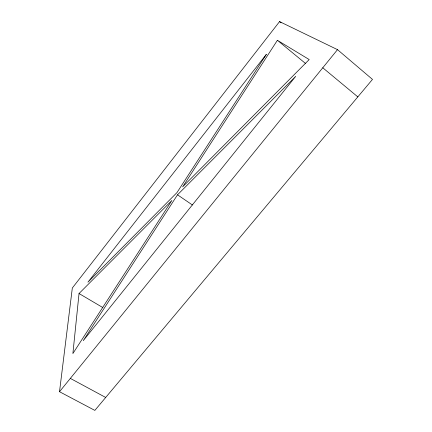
<?xml version="1.0" encoding="UTF-8"?>
<svg xmlns="http://www.w3.org/2000/svg" width="432" height="432" viewBox="0 0 432 432"><rect width="100%" height="100%" fill="white"/><g stroke="black" fill="none" stroke-linecap="round" stroke-linejoin="round"><path stroke-width="0.65" d="M79.034 293.528L72.884 353.554L171.893 200.448L79.034 293.528L102.843 307.568M59.513 391.716L72.322 288.004L279.563 21.6L337.505 49.648L372.487 79.402L94.851 410.4L59.513 391.716L337.505 49.648M177.52 194.805L83.246 340.664L295.742 76.307L177.52 194.805L192.407 204.979M277.393 40.289L182.633 186.899L309.204 59.557L277.393 40.289L305.737 63.65M70.34 378.394L105.7 397.467M322.774 67.775L357.82 96.887M279.563 21.6L281.092 22.88M266.317 54.427L176.974 192.591L87.912 282.193L266.317 54.427"/></g></svg>
